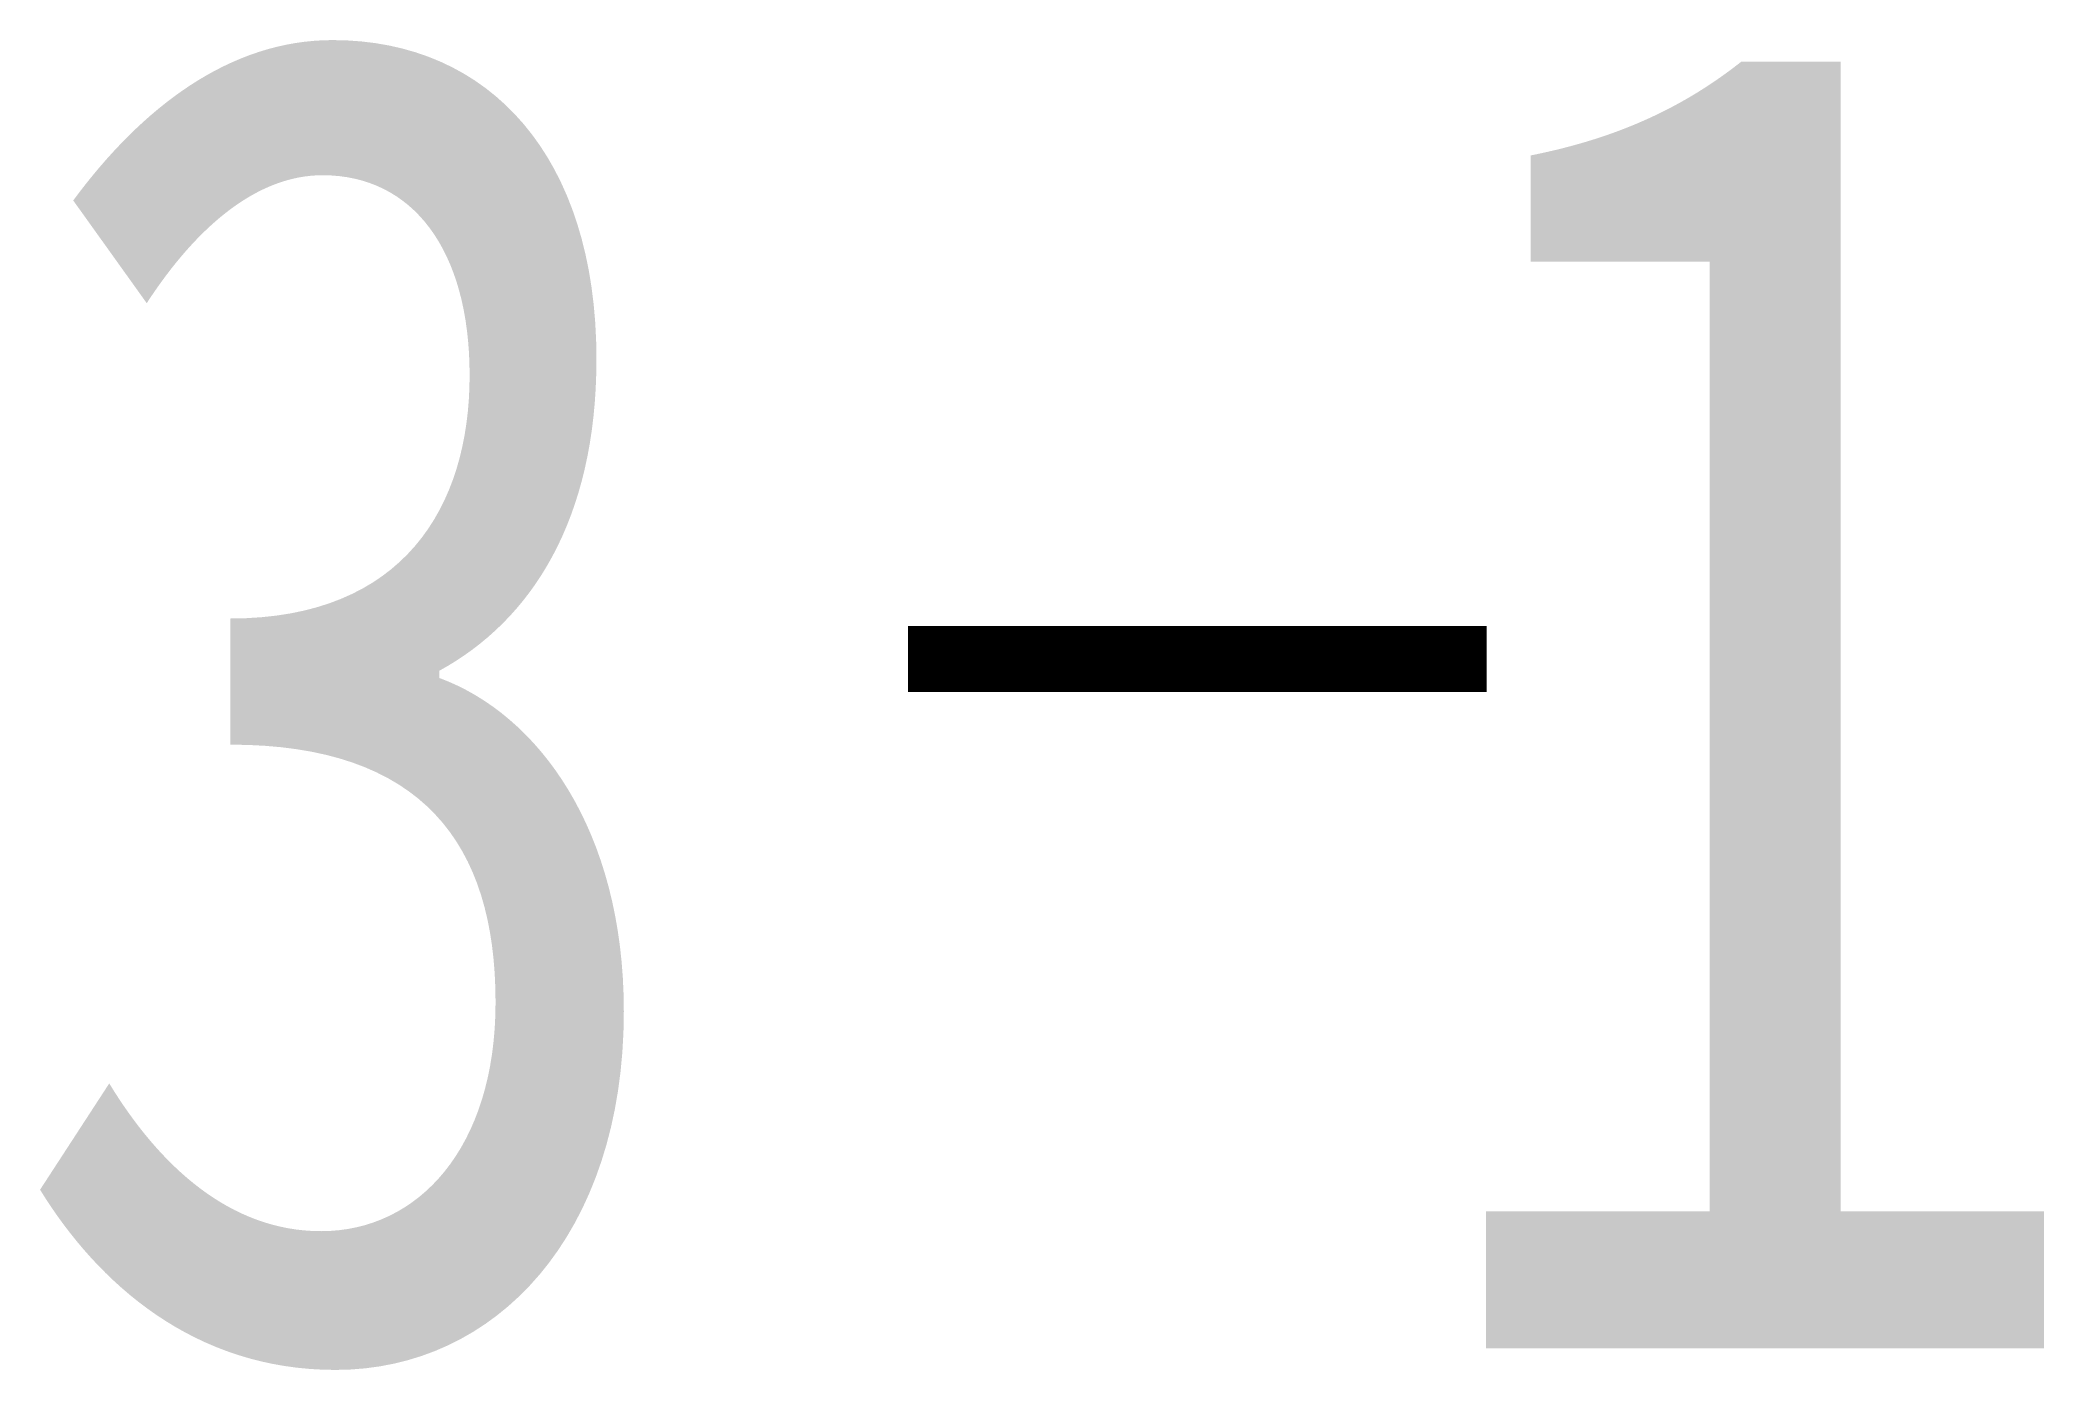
# Model space of a CAD drawing. Extents: x 4.96 to 11.02, y 1.98 to 5.99.
import ezdxf

# ---------------------------------------------------------------- set-up
doc = ezdxf.new("R2010")
doc.units = 0
doc.header["$MEASUREMENT"] = 0
doc.layers.get('0').update_dxf_attribs({"linetype": 'CONTINUOUS'})
doc.styles.add('LZ_FONTS_FS', font='simfang_0.ttf', dxfattribs={"width": 0.7})
doc.styles.add('LZ_PMT_BZ', font='simfang_0.ttf', dxfattribs={"width": 0.7, "height": 3})

msp = doc.modelspace()

# ---------------------------------------------------------------- linework, layer by layer
at = {"const_width": 0.2}
msp.add_lwpolyline([(7.5855, 4.1252), (9.3338, 4.1252)], dxfattribs=at)

# ---------------------------------------------------------------- texts
at = {"width": 0.8}
for s, style, p in [('3', 'LZ_FONTS_FS', (4.8248, 2.0433)), ('1', 'LZ_PMT_BZ', (9.0488, 2.0433))]:
    msp.add_text(s, height=4, dxfattribs=dict(at, style=style)).set_placement(p)

doc.saveas('drawing.dxf')
